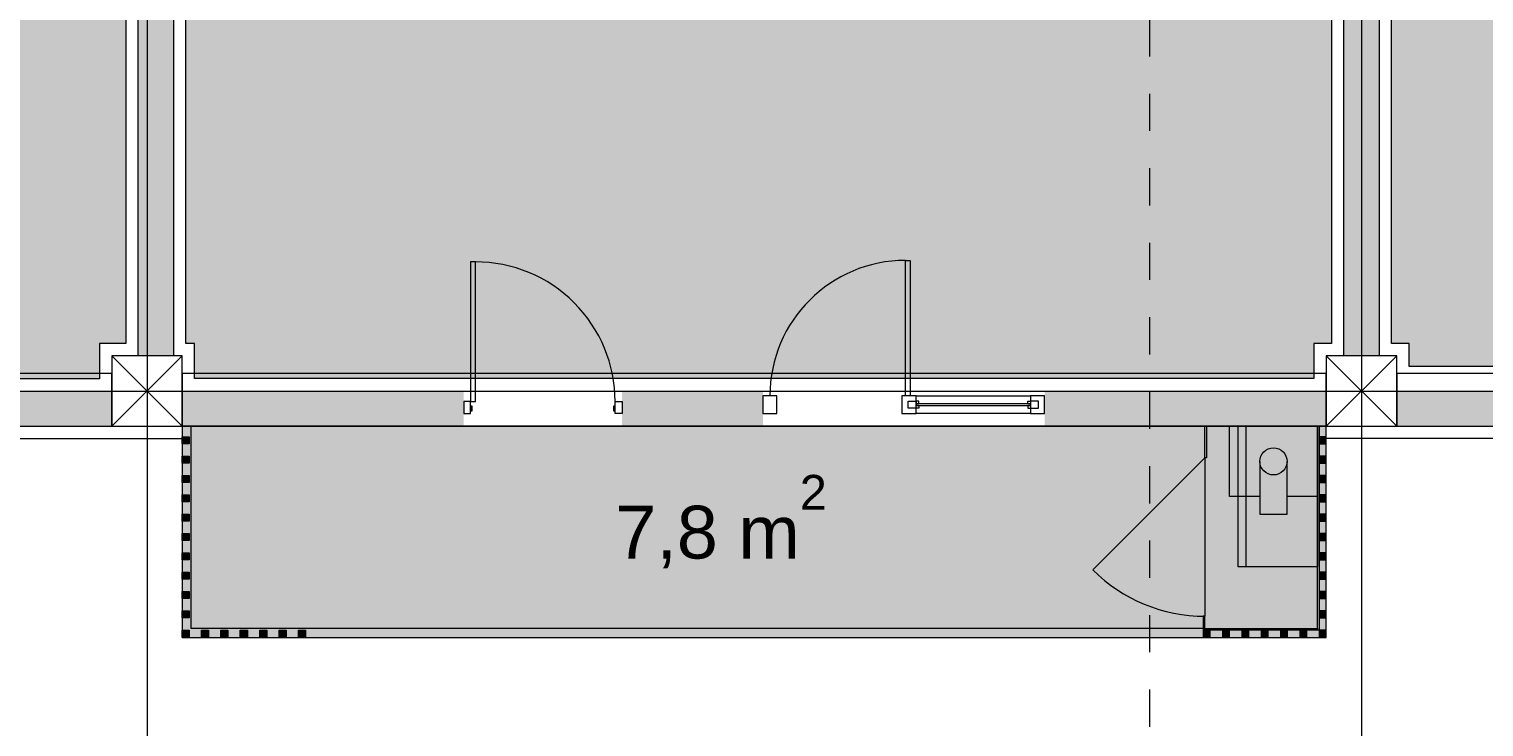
# Model space of a CAD drawing. Header units: metres. Extents: x 476297 to 476657, y 4620828 to 4621206.
# Drawn here: x 476417.79 to 476426.05, y 4621100.14 to 4621104.11 of the extents above; entities that cross this region are included whole.
import ezdxf

# ---------------------------------------------------------------- set-up
doc = ezdxf.new("R2010")
doc.units = ezdxf.units.M
doc.header["$MEASUREMENT"] = 0
doc.linetypes.add('Dashed', pattern=[0.42333333333324, 0.21166666666662, -0.21166666666662])
for name, color, linetype in [('2D Drafting - General_Pen_No__1', 7, 'Continuous'), ('2D Drafting - General_Pen_No__250_Pen_No__7', 7, 'Continuous'), ('2D Drafting - General_Pen_No__7_Pen_No__7', 7, 'Continuous'), ('Doors_Pen_No__7_Pen_No__7', 7, 'Continuous'), ('G-Anno-Nplt', 7, 'Continuous'), ('gegmebi_Pen_No__1', 7, 'Continuous'), ('kar-panjara_Pen_No__7_Pen_No__7', 7, 'Continuous'), ('New2D Drafting - General_Pen_No__250_Pen_No__7', 7, 'Continuous'), ('New2D Drafting - General_Pen_No__30_Pen_No__9_Pen_No__9', 7, 'Continuous'), ('NewDoors_Pen_No__7_Pen_No__7', 7, 'Continuous'), ('Newreg_nak', 7, 'Continuous'), ('Newshenobebi', 7, 'Continuous'), ('NewStructural - Bearing', 7, 'Continuous'), ('zoma', 7, 'Continuous'), ('zoma_Pen_No__5', 7, 'Continuous')]:
    doc.layers.add(name, color=color, linetype=linetype)
doc.styles.add('GENERATED_STYLE_1', font='arial.ttf')
doc.styles.add('GENERATED_STYLE_2', font='arial.ttf')
doc.dimstyles.new('GENERATED_STYLE__1', dxfattribs={"dimtxt": 0.2, "dimasz": 0.0644213309708986, "dimexe": 0.18, "dimexo": 0.003, "dimgap": 0.09, "dimtad": 1, "dimtih": 1, "dimtoh": 1, "dimzin": 0, "dimdsep": 46, "dimtxsty": 'GENERATED_STYLE_2', "dimblk": 'ARROWHEAD_2', "dimblk1": 'ARROWHEAD_2', "dimblk2": 'ARROWHEAD_2', "dimcen": 0.09, "dimclrd": 142, "dimclre": 142, "dimclrt": 142, "dimadec": 0, "dimazin": 0, "dimtfac": 1, "dimtdec": 4, "dimtmove": 0, "dimatfit": 3, "dimfxl": 1, "dimtolj": 1, "dimtzin": 0, "dimarcsym": 0})
doc.dimstyles.new('GENERATED_STYLE__8', dxfattribs={"dimtxt": 0.15, "dimasz": 0.0644213309708986, "dimexe": 0.18, "dimexo": 0.003, "dimgap": 0.09, "dimtad": 1, "dimtih": 1, "dimtoh": 1, "dimzin": 0, "dimdsep": 46, "dimtxsty": 'GENERATED_STYLE_2', "dimblk": 'ARROWHEAD_2', "dimblk1": 'ARROWHEAD_2', "dimblk2": 'ARROWHEAD_2', "dimcen": 0.09, "dimclrd": 142, "dimclre": 142, "dimclrt": 142, "dimadec": 0, "dimazin": 0, "dimtfac": 1, "dimtdec": 4, "dimtmove": 0, "dimatfit": 3, "dimfxl": 1, "dimtolj": 1, "dimtzin": 0, "dimarcsym": 0})

# ---------------------------------------------------------------- blocks, each defined once
blk = doc.blocks.new('*D334', base_point=(476844.5271483883, 4621385.791044046))
at = {"layer": 'zoma', "color": 142, "linetype": 'Continuous', "lineweight": 0, "transparency": 16777216}
for p, q in [((476390.6794797193, 4621099.013084844), (476390.6305406989, 4621098.928319935)), ((476390.6550102091, 4621098.907128708), (476390.6550102091, 4621099.034276071)), ((476432.4305406989, 4621098.928319935), (476432.4794797192, 4621099.013084844)), ((476432.4550102091, 4621098.907128708), (476432.4550102091, 4621099.034276071)), ((476390.6135601685, 4621098.970702389), (476390.6550102091, 4621098.970702389)), ((476390.6550102091, 4621098.970702389), (476432.4550102091, 4621098.970702389)), ((476432.4550102091, 4621098.970702389), (476432.4964602496, 4621098.970702389))]:
    blk.add_line(p, q, dxfattribs=at)
at = {"layer": 'zoma', "color": 142, "lineweight": 0, "transparency": 16777216, "insert": (476411.2130672151, 4621099.010702389), "char_height": 0.2, "attachment_point": 7, "style": 'GENERATED_STYLE_2'}
blk.add_mtext('\\A1;{\\pql;\\fArial CYR|b0|i0|c204|p34;41,80}', dxfattribs=at)
blk = doc.blocks.new('ARROWHEAD_2')
at = {"color": 0, "linetype": 'Continuous', "lineweight": 0}
for p, q in [((0, 0), (-1, 0)), ((-0.3781315, -0.655), (0.3781315, 0.655))]:
    blk.add_line(p, q, dxfattribs=at)
blk = doc.blocks.new('*D870', base_point=(476844.5271483883, 4621385.791044046))
at = {"layer": 'zoma', "color": 142, "linetype": 'Continuous', "lineweight": 0, "transparency": 16777216}
for p, q in [((476419.9309247581, 4621116.017628189), (476419.9798637784, 4621116.102393098)), ((476419.9553942683, 4621116.123584325), (476419.9553942683, 4621115.996436962)), ((476421.3309247561, 4621116.017628189), (476421.3798637764, 4621116.102393098)), ((476421.3553942663, 4621116.123584325), (476421.3553942663, 4621115.996436962)), ((476421.3553942663, 4621116.060010644), (476419.9553942683, 4621116.060010644)), ((476421.3968443068, 4621116.060010644), (476421.3553942663, 4621116.060010644))]:
    blk.add_line(p, q, dxfattribs=at)
at = {"layer": 'zoma', "color": 142, "lineweight": 0, "transparency": 16777216, "insert": (476420.4558507613, 4621116.090010645), "char_height": 0.15, "attachment_point": 7, "style": 'GENERATED_STYLE_2'}
blk.add_mtext('\\A1;{\\pql;\\fArial CYR|b0|i0|c204|p34;1,40}', dxfattribs=at)
blk = doc.blocks.new('*D871', base_point=(476844.5271483883, 4621385.791044046))
at = {"layer": 'zoma', "color": 142, "linetype": 'Continuous', "lineweight": 0, "transparency": 16777216}
for p, q in [((476419.8309247581, 4621116.017628189), (476419.8798637784, 4621116.102393098)), ((476419.8553942683, 4621116.123584325), (476419.8553942683, 4621115.996436962)), ((476419.9309247581, 4621116.017628189), (476419.9798637784, 4621116.102393098)), ((476419.9553942683, 4621116.123584325), (476419.9553942683, 4621115.996436962)), ((476419.9553942683, 4621116.060010644), (476419.8553942683, 4621116.060010644))]:
    blk.add_line(p, q, dxfattribs=at)
blk = doc.blocks.new('*D872', base_point=(476844.5271483883, 4621385.791044046))
at = {"layer": 'zoma', "color": 142, "linetype": 'Continuous', "lineweight": 0, "transparency": 16777216}
for p, q in [((476418.4798636379, 4621116.102393098), (476418.4309246176, 4621116.017628189)), ((476418.4553941278, 4621116.123584325), (476418.4553941278, 4621115.996436962)), ((476419.8309247581, 4621116.017628189), (476419.8798637784, 4621116.102393098)), ((476419.8553942683, 4621116.123584325), (476419.8553942683, 4621115.996436962)), ((476418.4553941278, 4621116.060010644), (476418.4139440872, 4621116.060010644)), ((476419.8553942683, 4621116.060010644), (476418.4553941278, 4621116.060010644))]:
    blk.add_line(p, q, dxfattribs=at)
at = {"layer": 'zoma', "color": 142, "lineweight": 0, "transparency": 16777216, "char_height": 0.15, "attachment_point": 7, "style": 'GENERATED_STYLE_2'}
for s, insert in [('\\A1;{\\pql;\\fArial CYR|b0|i0|c204|p34;0,10}', (476419.7058507623, 4621116.300010653)), ('\\A1;{\\pql;\\fArial CYR|b0|i0|c204|p34;1,40}', (476418.9558506921, 4621116.090010645))]:
    blk.add_mtext(s, dxfattribs=dict(at, insert=insert))

msp = doc.modelspace()

# ---------------------------------------------------------------- hatches: boundary and pattern name
at = {"layer": '2D Drafting - General_Pen_No__250_Pen_No__7', "linetype": 'Continuous', "lineweight": 0}
for points in [[(476425.2550111589, 4621102.248556647), (476425.2550102446, 4621108.748556648), (476425.4550102298, 4621108.748556676), (476425.4550111441, 4621102.248556675)], [(476418.4054857608, 4621102.248555684), (476418.4054848817, 4621108.498555694), (476418.6054848668, 4621108.498555722), (476418.605485746, 4621102.248555712)], [(476417.6550111796, 4621102.048555586), (476417.6550112078, 4621101.848555585), (476418.2550112078, 4621101.84855567), (476418.2550111797, 4621102.048555671)], [(476420.2541982039, 4621101.848555945), (476418.6550112078, 4621101.848555719), (476418.6550111797, 4621102.048555721), (476420.2541981758, 4621102.048555946)], [(476421.9542034561, 4621102.048556185), (476421.9542034842, 4621101.848556184), (476421.154198198, 4621101.848556072), (476421.1541981699, 4621102.048556073)], [(476425.1550112078, 4621101.848556634), (476423.5542064067, 4621101.848556409), (476423.5542063786, 4621102.04855641), (476425.1550111797, 4621102.048556635)], [(476425.5550112078, 4621101.848556691), (476426.9553535173, 4621101.848556887), (476426.9553534891, 4621102.048556888), (476425.5550111797, 4621102.048556692)], [(476424.4751173032, 4621101.848556577), (476424.4751173538, 4621101.66855753), (476424.4651173527, 4621101.668557527), (476424.465117302, 4621101.848556485)], [(476425.105006891, 4621100.688563251), (476425.1050065646, 4621101.848556627), (476425.1150065658, 4621101.848556629), (476425.1150068921, 4621100.688563254)], [(476424.4551059263, 4621100.768558283), (476424.4551059488, 4621100.688563068), (476424.46510595, 4621100.688563071), (476424.4651059274, 4621100.768558286)], [(476424.4651059472, 4621100.698563072), (476425.1050068882, 4621100.698563253), (476425.105006891, 4621100.688563251), (476424.46510595, 4621100.688563071)]]:
    msp.add_hatch(color=7, dxfattribs=at).paths.add_polyline_path(points)
at = {"layer": 'G-Anno-Nplt', "linetype": 'Continuous', "lineweight": 0}
for color, points in [(167, [(476425.5250101837, 4621110.12855661), (476426.1151976641, 4621110.12855661), (476426.1151975134, 4621110.528557009), (476427.1752738266, 4621110.52855714), (476427.1752736759, 4621112.228556987), (476429.1750530668, 4621112.228557137), (476429.1750530668, 4621112.298557124), (476431.8550098014, 4621112.298557577), (476431.8550098014, 4621111.678369677), (476432.1850100435, 4621111.678369828), (476432.2550098803, 4621111.678369828), (476432.2550100309, 4621110.398557616), (476432.1850101941, 4621110.398557616), (476432.1850101941, 4621109.80026956), (476431.7850102659, 4621109.800269409), (476431.7850104165, 4621108.978081666), (476431.98501023, 4621108.978081666), (476431.98501023, 4621108.708369607), (476432.1850103448, 4621108.708369607), (476432.1850112487, 4621102.31855756), (476431.9850111339, 4621102.31855756), (476431.9850111339, 4621102.188615884), (476425.6250112203, 4621102.18861498), (476425.6250112203, 4621102.318556655), (476425.5250112383, 4621102.318556655), (476425.5250103344, 4621108.67855672), (476425.6250106178, 4621108.67855672), (476425.6250104671, 4621109.218556623), (476425.5250103344, 4621109.218556623)]), (167, [(476425.255010227, 4621109.148556638), (476425.1550102219, 4621109.148556624), (476425.1550102565, 4621108.902972638), (476425.0850102403, 4621108.902972628), (476425.0850102719, 4621108.678556704), (476425.1850102769, 4621108.678556718), (476425.1850112969, 4621102.318556662), (476425.0850111827, 4621102.318556648), (476425.0850112108, 4621102.119405809), (476418.7250111541, 4621102.119404915), (476418.7250111261, 4621102.318666143), (476418.675485756, 4621102.318666136), (476418.6754848965, 4621108.428555732), (476421.0752451741, 4621108.428556069), (476421.0752448787, 4621110.52855617), (476422.2252448723, 4621110.528556331), (476422.2252448625, 4621110.598556221), (476424.3648224555, 4621110.598556522), (476424.3645489218, 4621110.198556501), (476425.2550100792, 4621110.198556627)]), (167, [(476418.4043392095, 4621106.292169006), (476418.3354851684, 4621106.292168995), (476418.3354857274, 4621102.318555839), (476418.1850110879, 4621102.318555818), (476418.185011116, 4621102.118614013), (476415.3250110978, 4621102.118613611), (476415.3250108727, 4621103.718491927), (476411.7250109653, 4621103.718491421), (476411.7250102676, 4621108.678554796), (476411.8250103068, 4621108.67855481), (476411.8250102308, 4621109.218554997), (476411.7250101916, 4621109.218554983), (476411.7250101115, 4621109.788367153), (476412.1250100177, 4621109.78836721), (476412.1250099135, 4621110.528411963), (476418.3318073559, 4621110.528578632), (476418.3318075261, 4621109.318555675), (476418.235010157, 4621109.318555661), (476418.2350102116, 4621108.930532206), (476418.004338807, 4621108.930532173), (476418.0043389507, 4621107.908366587), (476418.4043389822, 4621107.908366643)]), (46, [(476418.6550112078, 4621101.848556718), (476418.6550115454, 4621100.648556719), (476425.1550115454, 4621100.648558547), (476425.1550112078, 4621101.848558547)])]:
    msp.add_hatch(color=color, dxfattribs=at).paths.add_polyline_path(points)
at = {"layer": 'New2D Drafting - General_Pen_No__250_Pen_No__7', "linetype": 'Continuous', "lineweight": 0}
for points in [[(476425.1050059441, 4621101.848556627), (476424.6050059442, 4621101.848552032), (476424.605009619, 4621101.448556556), (476424.7779948392, 4621101.448558145), (476424.777995758, 4621101.348555187), (476424.9320216989, 4621101.348556602), (476424.9320207802, 4621101.448559561), (476425.105009619, 4621101.44856115)], [(476425.1050059441, 4621101.848556627), (476424.6550059441, 4621101.848556563), (476424.6550060567, 4621101.048556563), (476425.1050060567, 4621101.048556627)]]:
    msp.add_hatch(color=255, dxfattribs=at).paths.add_polyline_path(points)
at = {"layer": 'New2D Drafting - General_Pen_No__30_Pen_No__9_Pen_No__9', "linetype": 'Continuous', "lineweight": 0}
for points in [[(476418.6550112247, 4621101.788556719), (476418.6950112248, 4621101.78855673), (476418.695011236, 4621101.74855673), (476418.655011236, 4621101.748556719)], [(476425.155011312, 4621101.788558536), (476425.115011312, 4621101.788558525), (476425.1150113232, 4621101.748558525), (476425.1550113232, 4621101.748558536)], [(476418.6550112557, 4621101.678556719), (476418.6950112557, 4621101.67855673), (476418.695011267, 4621101.63855673), (476418.6550112669, 4621101.638556719)], [(476425.1550113429, 4621101.678558536), (476425.1150113429, 4621101.678558525), (476425.1150113542, 4621101.638558525), (476425.1550113542, 4621101.638558536)], [(476418.6550112867, 4621101.568556719), (476418.6950112866, 4621101.56855673), (476418.6950112979, 4621101.52855673), (476418.6550112979, 4621101.528556718)], [(476425.1550113739, 4621101.568558536), (476425.1150113739, 4621101.568558524), (476425.1150113851, 4621101.528558524), (476425.1550113851, 4621101.528558536)], [(476418.6550113176, 4621101.458556719), (476418.6950113176, 4621101.45855673), (476418.6950113288, 4621101.41855673), (476418.6550113289, 4621101.418556719)], [(476425.1550114048, 4621101.458558536), (476425.1150114048, 4621101.458558525), (476425.1150114161, 4621101.418558525), (476425.1550114161, 4621101.418558536)], [(476418.6550113485, 4621101.348556719), (476418.6950113486, 4621101.34855673), (476418.6950113598, 4621101.30855673), (476418.6550113598, 4621101.308556719)], [(476425.1550114357, 4621101.348558536), (476425.1150114358, 4621101.348558525), (476425.115011447, 4621101.308558525), (476425.155011447, 4621101.308558536)], [(476418.6550113795, 4621101.238556718), (476418.6950113795, 4621101.23855673), (476418.6950113908, 4621101.19855673), (476418.6550113907, 4621101.198556718)], [(476425.1550114667, 4621101.238558535), (476425.1150114667, 4621101.238558524), (476425.115011478, 4621101.198558524), (476425.1550114779, 4621101.198558535)], [(476418.6550114104, 4621101.128556719), (476418.6950114105, 4621101.12855673), (476418.6950114217, 4621101.08855673), (476418.6550114217, 4621101.088556719)], [(476425.1550114977, 4621101.128558536), (476425.1150114976, 4621101.128558525), (476425.1150115089, 4621101.088558525), (476425.1550115089, 4621101.088558536)], [(476418.6550114414, 4621101.018556719), (476418.6950114414, 4621101.01855673), (476418.6950114527, 4621100.97855673), (476418.6550114527, 4621100.978556719)], [(476425.1550115286, 4621101.018558536), (476425.1150115286, 4621101.018558525), (476425.1150115398, 4621100.978558525), (476425.1550115399, 4621100.978558536)], [(476418.6550114724, 4621100.908556718), (476418.6950114723, 4621100.90855673), (476418.6950114836, 4621100.86855673), (476418.6550114836, 4621100.868556718)], [(476425.1550115595, 4621100.908558535), (476425.1150115596, 4621100.908558524), (476425.1150115708, 4621100.868558524), (476425.1550115708, 4621100.868558535)], [(476418.6550115033, 4621100.798556719), (476418.6950115033, 4621100.79855673), (476418.6950115145, 4621100.75855673), (476418.6550115146, 4621100.758556719)], [(476425.1550115905, 4621100.798558536), (476425.1150115905, 4621100.798558525), (476425.1150116018, 4621100.758558525), (476425.1550116017, 4621100.758558536)], [(476418.6550115455, 4621100.648556719), (476418.6550115342, 4621100.688556719), (476418.6950115343, 4621100.68855673), (476418.6950115455, 4621100.64855673)], [(476418.7650115455, 4621100.648556749), (476418.7650115343, 4621100.688556749), (476418.8050115343, 4621100.688556761), (476418.8050115455, 4621100.648556761)], [(476418.8750115455, 4621100.64855678), (476418.8750115343, 4621100.68855678), (476418.9150115343, 4621100.688556791), (476418.9150115456, 4621100.648556791)], [(476418.9850115456, 4621100.648556812), (476418.9850115343, 4621100.688556812), (476419.0250115343, 4621100.688556823), (476419.0250115456, 4621100.648556823)], [(476419.0950115456, 4621100.648556842), (476419.0950115343, 4621100.688556843), (476419.1350115344, 4621100.688556854), (476419.1350115456, 4621100.648556854)], [(476419.2050115456, 4621100.648556873), (476419.2050115344, 4621100.688556873), (476419.2450115344, 4621100.688556884), (476419.2450115457, 4621100.648556884)], [(476419.3150115457, 4621100.648556904), (476419.3150115344, 4621100.688556904), (476419.3550115344, 4621100.688556915), (476419.3550115457, 4621100.648556915)], [(476424.4950116325, 4621100.64855835), (476424.4950116213, 4621100.68855835), (476424.4550116212, 4621100.688558339), (476424.4550116325, 4621100.648558339)], [(476424.6050116325, 4621100.648558381), (476424.6050116213, 4621100.688558381), (476424.5650116213, 4621100.68855837), (476424.5650116325, 4621100.64855837)], [(476424.7150116326, 4621100.648558412), (476424.7150116213, 4621100.688558412), (476424.6750116213, 4621100.688558401), (476424.6750116326, 4621100.648558401)], [(476424.8250116326, 4621100.648558442), (476424.8250116213, 4621100.688558443), (476424.7850116213, 4621100.688558431), (476424.7850116326, 4621100.648558431)], [(476424.9350116326, 4621100.648558474), (476424.9350116214, 4621100.688558474), (476424.8950116214, 4621100.688558463), (476424.8950116326, 4621100.648558463)], [(476425.0450116327, 4621100.648558505), (476425.0450116214, 4621100.688558505), (476425.0050116214, 4621100.688558494), (476425.0050116326, 4621100.648558494)], [(476425.1550116327, 4621100.648558536), (476425.1550116214, 4621100.688558536), (476425.1150116214, 4621100.688558524), (476425.1150116327, 4621100.648558524)]]:
    msp.add_hatch(color=255, dxfattribs=at).paths.add_polyline_path(points)

# ---------------------------------------------------------------- linework, layer by layer
at = {"layer": '2D Drafting - General_Pen_No__1', "color": 7, "linetype": 'Continuous', "lineweight": 0}
for p, q in [((476418.6550112078, 4621101.848555719), (476418.2550111515, 4621102.248555663)), ((476418.2550112078, 4621101.848555664), (476418.6550111515, 4621102.248555719)), ((476425.5550112078, 4621101.848556691), (476425.1550111515, 4621102.248556633)), ((476425.1550112078, 4621101.848556634), (476425.5550111515, 4621102.24855669))]:
    msp.add_line(p, q, dxfattribs=at)
at = {"layer": '2D Drafting - General_Pen_No__1', "color": 7, "linetype": 'Continuous', "lineweight": 0, "flags": 128}
for points in [[(476418.2550112078, 4621101.848555664), (476418.6550112078, 4621101.848555719), (476418.6550111515, 4621102.248555719), (476418.2550111515, 4621102.248555663)], [(476425.1550112078, 4621101.848556634), (476425.5550112078, 4621101.848556691), (476425.5550111515, 4621102.24855669), (476425.1550111515, 4621102.248556633)], [(476411.7550112078, 4621101.848554749), (476418.2550112078, 4621101.848555664), (476418.2550111656, 4621102.148555663), (476411.7550111656, 4621102.148554749)], [(476418.6550112078, 4621101.848555719), (476425.1550112078, 4621101.848556634), (476425.1550111656, 4621102.148556634), (476418.6550111656, 4621102.148555719)], [(476425.5550112078, 4621101.848556691), (476432.0550112078, 4621101.848557604), (476432.0550111656, 4621102.148557604), (476425.5550111656, 4621102.148556691)]]:
    msp.add_lwpolyline(points, close=True, dxfattribs=at)
at = {"layer": '2D Drafting - General_Pen_No__250_Pen_No__7', "color": 7, "linetype": 'Continuous', "lineweight": 0, "flags": 128}
for points in [[(476425.2550111589, 4621102.248556647), (476425.2550102446, 4621108.748556648), (476425.4550102298, 4621108.748556676), (476425.4550111441, 4621102.248556675)], [(476418.4054857608, 4621102.248555684), (476418.4054848817, 4621108.498555694), (476418.6054848668, 4621108.498555722), (476418.605485746, 4621102.248555712)], [(476424.4751173032, 4621101.848556577), (476424.4751173538, 4621101.66855753), (476424.4651173527, 4621101.668557527), (476424.465117302, 4621101.848556485)], [(476425.105006891, 4621100.688563251), (476425.1050065646, 4621101.848556627), (476425.1150065658, 4621101.848556629), (476425.1150068921, 4621100.688563254)], [(476424.4551059263, 4621100.768558283), (476424.4551059488, 4621100.688563068), (476424.46510595, 4621100.688563071), (476424.4651059274, 4621100.768558286)], [(476424.4651059472, 4621100.698563072), (476425.1050068882, 4621100.698563253), (476425.105006891, 4621100.688563251), (476424.46510595, 4621100.688563071)]]:
    msp.add_lwpolyline(points, close=True, dxfattribs=at)
at = {"layer": '2D Drafting - General_Pen_No__7_Pen_No__7', "color": 7, "linetype": 'Continuous', "lineweight": 0, "flags": 128}
msp.add_lwpolyline([(476423.4742034732, 4621101.92084211), (476422.8242034737, 4621101.920870736), (476422.8242078749, 4621102.020809832), (476423.4742078745, 4621102.020781206)], close=True, dxfattribs=at)
at = {"layer": '2D Drafting - General_Pen_No__7_Pen_No__7', "color": 7, "linetype": 'Continuous', "lineweight": 0}
for centre, radius, start, end in [((476422.7645189733, 4621102.020822858), 0.7703111108000062, 89.99747673347612, 179.9942971049844), ((476420.3203759618, 4621101.988680254), 0.7943111053031497, 359.9998114154834, 90.0014929423525)]:
    msp.add_arc(centre, radius, start, end, dxfattribs=at)
at = {"layer": 'Doors_Pen_No__7_Pen_No__7', "color": 7, "linetype": 'Continuous', "lineweight": 0, "flags": 128}
for points in [[(476422.79118564, 4621102.020821685), (476422.7645189734, 4621102.020822858), (476422.7645528972, 4621102.79113397), (476422.7912195639, 4621102.791132796)], [(476420.2937092955, 4621101.988679559), (476420.3203759619, 4621101.988680254), (476420.3203552646, 4621102.782991358), (476420.2936885981, 4621102.782990664)], [(476420.2541999487, 4621101.920945196), (476420.2937110589, 4621101.920946226), (476420.2937092955, 4621101.988679559), (476420.2541981842, 4621101.988678528)], [(476421.1541999427, 4621101.920945337), (476421.1146888315, 4621101.920944306), (476421.114687067, 4621101.988677639), (476421.1541981783, 4621101.988678669)], [(476420.2937106843, 4621101.935346226), (476420.3025995726, 4621101.935346458), (476420.3025988791, 4621101.962013124), (476420.2937099891, 4621101.962012891)], [(476421.1057995678, 4621101.935344076), (476421.1146884561, 4621101.935344308), (476421.1146877615, 4621101.962010974), (476421.1057988724, 4621101.962010743)]]:
    msp.add_lwpolyline(points, close=True, dxfattribs=at)
at = {"layer": 'G-Anno-Nplt', "color": 7, "linetype": 'Continuous', "lineweight": 0, "flags": 128}
msp.add_lwpolyline([(476432.2550098803, 4621111.678369828), (476432.2550100309, 4621110.398557616), (476432.1850101941, 4621110.398557616), (476432.1850101941, 4621109.80026956), (476431.7850102659, 4621109.800269409), (476431.7850104165, 4621108.978081666), (476431.98501023, 4621108.978081666), (476431.98501023, 4621108.708369607), (476432.1850103448, 4621108.708369607), (476432.1850112487, 4621102.31855756), (476431.9850111339, 4621102.31855756), (476431.9850111339, 4621102.188615884), (476425.6250112203, 4621102.18861498), (476425.6250112203, 4621102.318556655), (476425.5250112383, 4621102.318556655), (476425.5250103344, 4621108.67855672), (476425.6250106178, 4621108.67855672), (476425.6250104671, 4621109.218556623), (476425.5250103344, 4621109.218556623), (476425.5250101837, 4621110.12855661), (476426.1151976641, 4621110.12855661), (476426.1151975134, 4621110.528557009), (476427.1752738266, 4621110.52855714), (476427.1752736759, 4621112.228556987)], dxfattribs=at)
for points in [[(476425.255010227, 4621109.148556638), (476425.1550102219, 4621109.148556624), (476425.1550102565, 4621108.902972638), (476425.0850102403, 4621108.902972628), (476425.0850102719, 4621108.678556704), (476425.1850102769, 4621108.678556718), (476425.1850112969, 4621102.318556662), (476425.0850111827, 4621102.318556648), (476425.0850112108, 4621102.119405809), (476418.7250111541, 4621102.119404915), (476418.7250111261, 4621102.318666143), (476418.675485756, 4621102.318666136), (476418.6754848965, 4621108.428555732), (476421.0752451741, 4621108.428556069), (476421.0752448787, 4621110.52855617), (476422.2252448723, 4621110.528556331), (476422.2252448625, 4621110.598556221), (476424.3648224555, 4621110.598556522), (476424.3645489218, 4621110.198556501), (476425.2550100792, 4621110.198556627)], [(476418.4043392095, 4621106.292169006), (476418.3354851684, 4621106.292168995), (476418.3354857274, 4621102.318555839), (476418.1850110879, 4621102.318555818), (476418.185011116, 4621102.118614013), (476415.3250110978, 4621102.118613611), (476415.3250108727, 4621103.718491927), (476411.7250109653, 4621103.718491421), (476411.7250102676, 4621108.678554796), (476411.8250103068, 4621108.67855481), (476411.8250102308, 4621109.218554997), (476411.7250101916, 4621109.218554983), (476411.7250101115, 4621109.788367153), (476412.1250100177, 4621109.78836721), (476412.1250099135, 4621110.528411963), (476418.3318073559, 4621110.528578632), (476418.3318075261, 4621109.318555675), (476418.235010157, 4621109.318555661), (476418.2350102116, 4621108.930532206), (476418.004338807, 4621108.930532173), (476418.0043389507, 4621107.908366587), (476418.4043389822, 4621107.908366643)], [(476418.6550112078, 4621101.848556718), (476418.6550115454, 4621100.648556719), (476425.1550115454, 4621100.648558547), (476425.1550112078, 4621101.848558547)]]:
    msp.add_lwpolyline(points, close=True, dxfattribs=at)
at = {"layer": 'gegmebi_Pen_No__1', "color": 7, "linetype": 'Continuous', "lineweight": 0, "flags": 128}
for points in [[(476424.7779948392, 4621101.448558145), (476424.605009619, 4621101.448556556), (476424.6050059442, 4621101.848552032), (476425.1050059441, 4621101.848556627), (476425.105009619, 4621101.44856115), (476424.9320207802, 4621101.448559561)], [(476424.7779930018, 4621101.648556581), (476424.777995758, 4621101.348555187), (476424.9320216989, 4621101.348556602), (476424.9320189427, 4621101.648557995)]]:
    msp.add_lwpolyline(points, dxfattribs=at)
at = {"layer": 'kar-panjara_Pen_No__7_Pen_No__7', "color": 7, "linetype": 'Continuous', "lineweight": 0, "flags": 128}
for points in [[(476421.954203474, 4621101.920890895), (476422.0342034739, 4621101.920887372), (476422.0342078778, 4621102.020887371), (476421.9542078779, 4621102.020890893)], [(476422.744203471, 4621101.920813355), (476422.824203471, 4621101.920809831), (476422.8242078749, 4621102.020809832), (476422.7442078749, 4621102.020813355)], [(476422.7792065538, 4621101.990811814), (476422.8242065537, 4621101.990809832), (476422.8242058932, 4621101.975809832), (476422.8242054528, 4621101.965809831), (476422.8392054527, 4621101.965809171), (476422.8392047921, 4621101.950809171), (476422.7792047922, 4621101.950811814)], [(476423.4742058927, 4621101.975781206), (476422.8242058932, 4621101.975809832), (476422.8242054528, 4621101.965809831), (476423.4742054523, 4621101.965781205)], [(476422.8392065536, 4621101.990809171), (476422.8242065537, 4621101.990809832), (476422.8242058932, 4621101.975809832), (476422.8392058931, 4621101.975809172)], [(476423.5192065534, 4621101.990779225), (476423.4742065533, 4621101.990781206), (476423.4742058927, 4621101.975781206), (476423.4742054523, 4621101.965781205), (476423.4592054524, 4621101.965781867), (476423.4592047918, 4621101.950781867), (476423.5192047918, 4621101.950779225)], [(476423.4592065534, 4621101.990781867), (476423.4742065533, 4621101.990781206), (476423.4742058927, 4621101.975781206), (476423.4592058929, 4621101.975781867)], [(476423.4742034732, 4621101.92084211), (476423.5542034732, 4621101.920838588), (476423.5542078771, 4621102.020838587), (476423.4742078772, 4621102.020842109)]]:
    msp.add_lwpolyline(points, close=True, dxfattribs=at)
at = {"layer": 'New2D Drafting - General_Pen_No__30_Pen_No__9_Pen_No__9', "color": 7, "linetype": 'Continuous', "lineweight": 0, "flags": 128}
for points in [[(476418.6550112247, 4621101.788556719), (476418.6950112248, 4621101.78855673), (476418.695011236, 4621101.74855673), (476418.655011236, 4621101.748556719)], [(476425.155011312, 4621101.788558536), (476425.115011312, 4621101.788558525), (476425.1150113232, 4621101.748558525), (476425.1550113232, 4621101.748558536)], [(476418.6550112557, 4621101.678556719), (476418.6950112557, 4621101.67855673), (476418.695011267, 4621101.63855673), (476418.6550112669, 4621101.638556719)], [(476425.1550113429, 4621101.678558536), (476425.1150113429, 4621101.678558525), (476425.1150113542, 4621101.638558525), (476425.1550113542, 4621101.638558536)], [(476418.6550112867, 4621101.568556719), (476418.6950112866, 4621101.56855673), (476418.6950112979, 4621101.52855673), (476418.6550112979, 4621101.528556718)], [(476425.1550113739, 4621101.568558536), (476425.1150113739, 4621101.568558524), (476425.1150113851, 4621101.528558524), (476425.1550113851, 4621101.528558536)], [(476418.6550113176, 4621101.458556719), (476418.6950113176, 4621101.45855673), (476418.6950113288, 4621101.41855673), (476418.6550113289, 4621101.418556719)], [(476425.1550114048, 4621101.458558536), (476425.1150114048, 4621101.458558525), (476425.1150114161, 4621101.418558525), (476425.1550114161, 4621101.418558536)], [(476418.6550113485, 4621101.348556719), (476418.6950113486, 4621101.34855673), (476418.6950113598, 4621101.30855673), (476418.6550113598, 4621101.308556719)], [(476425.1550114357, 4621101.348558536), (476425.1150114358, 4621101.348558525), (476425.115011447, 4621101.308558525), (476425.155011447, 4621101.308558536)], [(476418.6550113795, 4621101.238556718), (476418.6950113795, 4621101.23855673), (476418.6950113908, 4621101.19855673), (476418.6550113907, 4621101.198556718)], [(476425.1550114667, 4621101.238558535), (476425.1150114667, 4621101.238558524), (476425.115011478, 4621101.198558524), (476425.1550114779, 4621101.198558535)], [(476418.6550114104, 4621101.128556719), (476418.6950114105, 4621101.12855673), (476418.6950114217, 4621101.08855673), (476418.6550114217, 4621101.088556719)], [(476425.1550114977, 4621101.128558536), (476425.1150114976, 4621101.128558525), (476425.1150115089, 4621101.088558525), (476425.1550115089, 4621101.088558536)], [(476418.6550114414, 4621101.018556719), (476418.6950114414, 4621101.01855673), (476418.6950114527, 4621100.97855673), (476418.6550114527, 4621100.978556719)], [(476425.1550115286, 4621101.018558536), (476425.1150115286, 4621101.018558525), (476425.1150115398, 4621100.978558525), (476425.1550115399, 4621100.978558536)], [(476418.6550114724, 4621100.908556718), (476418.6950114723, 4621100.90855673), (476418.6950114836, 4621100.86855673), (476418.6550114836, 4621100.868556718)], [(476425.1550115595, 4621100.908558535), (476425.1150115596, 4621100.908558524), (476425.1150115708, 4621100.868558524), (476425.1550115708, 4621100.868558535)], [(476418.6550115033, 4621100.798556719), (476418.6950115033, 4621100.79855673), (476418.6950115145, 4621100.75855673), (476418.6550115146, 4621100.758556719)], [(476425.1550115905, 4621100.798558536), (476425.1150115905, 4621100.798558525), (476425.1150116018, 4621100.758558525), (476425.1550116017, 4621100.758558536)], [(476418.6550115455, 4621100.648556719), (476418.6550115342, 4621100.688556719), (476418.6950115343, 4621100.68855673), (476418.6950115455, 4621100.64855673)], [(476418.7650115455, 4621100.648556749), (476418.7650115343, 4621100.688556749), (476418.8050115343, 4621100.688556761), (476418.8050115455, 4621100.648556761)], [(476418.8750115455, 4621100.64855678), (476418.8750115343, 4621100.68855678), (476418.9150115343, 4621100.688556791), (476418.9150115456, 4621100.648556791)], [(476418.9850115456, 4621100.648556812), (476418.9850115343, 4621100.688556812), (476419.0250115343, 4621100.688556823), (476419.0250115456, 4621100.648556823)], [(476419.0950115456, 4621100.648556842), (476419.0950115343, 4621100.688556843), (476419.1350115344, 4621100.688556854), (476419.1350115456, 4621100.648556854)], [(476419.2050115456, 4621100.648556873), (476419.2050115344, 4621100.688556873), (476419.2450115344, 4621100.688556884), (476419.2450115457, 4621100.648556884)], [(476419.3150115457, 4621100.648556904), (476419.3150115344, 4621100.688556904), (476419.3550115344, 4621100.688556915), (476419.3550115457, 4621100.648556915)], [(476424.4950116325, 4621100.64855835), (476424.4950116213, 4621100.68855835), (476424.4550116212, 4621100.688558339), (476424.4550116325, 4621100.648558339)], [(476424.6050116325, 4621100.648558381), (476424.6050116213, 4621100.688558381), (476424.5650116213, 4621100.68855837), (476424.5650116325, 4621100.64855837)], [(476424.7150116326, 4621100.648558412), (476424.7150116213, 4621100.688558412), (476424.6750116213, 4621100.688558401), (476424.6750116326, 4621100.648558401)], [(476424.8250116326, 4621100.648558442), (476424.8250116213, 4621100.688558443), (476424.7850116213, 4621100.688558431), (476424.7850116326, 4621100.648558431)], [(476424.9350116326, 4621100.648558474), (476424.9350116214, 4621100.688558474), (476424.8950116214, 4621100.688558463), (476424.8950116326, 4621100.648558463)], [(476425.0450116327, 4621100.648558505), (476425.0450116214, 4621100.688558505), (476425.0050116214, 4621100.688558494), (476425.0050116326, 4621100.648558494)], [(476425.1550116327, 4621100.648558536), (476425.1550116214, 4621100.688558536), (476425.1150116214, 4621100.688558524), (476425.1150116327, 4621100.648558524)]]:
    msp.add_lwpolyline(points, close=True, dxfattribs=at)
at = {"layer": 'NewDoors_Pen_No__7_Pen_No__7', "color": 7, "linetype": 'Continuous', "lineweight": 0, "flags": 128}
msp.add_lwpolyline([(476424.4550116056, 4621100.698557478), (476418.7050115243, 4621100.698556669), (476418.7050113625, 4621101.848555727)], dxfattribs=at)
at = {"layer": 'Newreg_nak', "color": 7, "linetype": 'Continuous', "lineweight": 0}
for p, q in [((476424.7004840361, 4621101.048556569), (476424.7004839235, 4621101.84855657)), ((476424.4651056742, 4621101.668557527), (476424.4651059274, 4621100.768558286))]:
    msp.add_line(p, q, dxfattribs=at)
at = {"layer": 'Newreg_nak', "color": 7, "linetype": 'Continuous', "lineweight": 0, "flags": 128}
for points in [[(476421.205008886, 4621119.548556082), (476421.2050088762, 4621119.618556079), (476432.5250083156, 4621119.618557671), (476432.5250083254, 4621119.54855767), (476432.5250083254, 4621101.778557661), (476425.155011312, 4621101.778557661)], [(476415.0550111493, 4621101.848496041), (476415.0550111689, 4621101.778681954), (476418.655010361, 4621101.778551768)]]:
    msp.add_lwpolyline(points, dxfattribs=at)
msp.add_lwpolyline([(476425.1050059441, 4621101.848556627), (476425.1050060567, 4621101.048556627), (476424.6550060567, 4621101.048556563), (476424.6550059441, 4621101.848556563)], close=True, dxfattribs=at)
at = {"layer": 'Newreg_nak', "color": 7, "linetype": 'Continuous', "lineweight": 0}
msp.add_circle((476424.8550059723, 4621101.648556591), 0.07701297045860596, dxfattribs=at)
at = {"layer": 'Newshenobebi', "color": 1, "linetype": 'Dashed', "lineweight": 0}
msp.add_lwpolyline([(476424.1515387923, 4621099.293539609), (476424.1515387923, 4621124.122405659)], dxfattribs=at)
at = {"layer": 'NewStructural - Bearing', "color": 7, "linetype": 'Continuous', "lineweight": 0}
msp.add_line((476424.4651173527, 4621101.668558157), (476423.8287180993, 4621101.032158545), dxfattribs=at)
msp.add_arc((476424.4651056743, 4621101.668546478), 0.8999881926814939, 225.0000161194569, 270.0000161194512, dxfattribs=at)
at = {"layer": 'zoma_Pen_No__5', "color": 5, "linetype": 'Continuous', "lineweight": 0}
for p, q in [((476418.4550102091, 4621123.05815167), (476418.4550102091, 4621098.347345624)), ((476425.3550102091, 4621123.05815167), (476425.3550102091, 4621098.347345624)), ((476386.7744595435, 4621102.048554721), (476436.6608404195, 4621102.048554721)), ((476386.7744595435, 4621102.048554721), (476436.6608404195, 4621102.048554721))]:
    msp.add_line(p, q, dxfattribs=at)

# ---------------------------------------------------------------- texts
at = {"layer": 'G-Anno-Nplt', "color": 7, "lineweight": 0, "insert": (476421.1155964148, 4621101.04067757), "char_height": 0.3, "attachment_point": 7, "style": 'GENERATED_STYLE_1'}
msp.add_mtext('{\\fArial|b0|i0|c0|p34;7,8 m{\\H0.66x;\\S2^  ;}}', dxfattribs=at)

# ---------------------------------------------------------------- dimensions: what is measured, and where the dimension line sits
at = {"layer": 'zoma', "color": 142, "linetype": 'Continuous', "lineweight": 0}
for base, p1, p2, picture, middle in [((476418.4553941278, 4621116.060010644), (476419.8553942683, 4620877.218683803), (476418.4553941278, 4620878.96576142), '*D872', (476419.1506744421, 4621116.165010645)), ((476419.8553942683, 4621116.060010644), (476419.9553942683, 4620877.218683803), (476419.8553942683, 4620877.218683803), '*D871', (476419.9006745124, 4621116.375010653)), ((476419.9553942683, 4621116.060010644), (476421.3553942663, 4620877.510483745), (476419.9553942683, 4620877.218683803), '*D870', (476420.6506745113, 4621116.165010645))]:
    dim = msp.add_linear_dim(base=base, p1=p1, p2=p2, angle=180, dimstyle='GENERATED_STYLE__8', dxfattribs=at)
    dim.commit()
    dim.dimension.update_dxf_attribs({"geometry": picture, "text_midpoint": middle, "dimtype": 160})
dim = msp.add_linear_dim(base=(476432.4550102091, 4621098.970702389), p1=(476390.6550102091, 4621100.76395077), p2=(476432.4550102091, 4621100.76395077), dimstyle='GENERATED_STYLE__1', dxfattribs=at)
dim.commit()
dim.dimension.update_dxf_attribs({"geometry": '*D334', "text_midpoint": (476411.5490682133, 4621099.11070239), "dimtype": 160})

doc.saveas('drawing.dxf')
